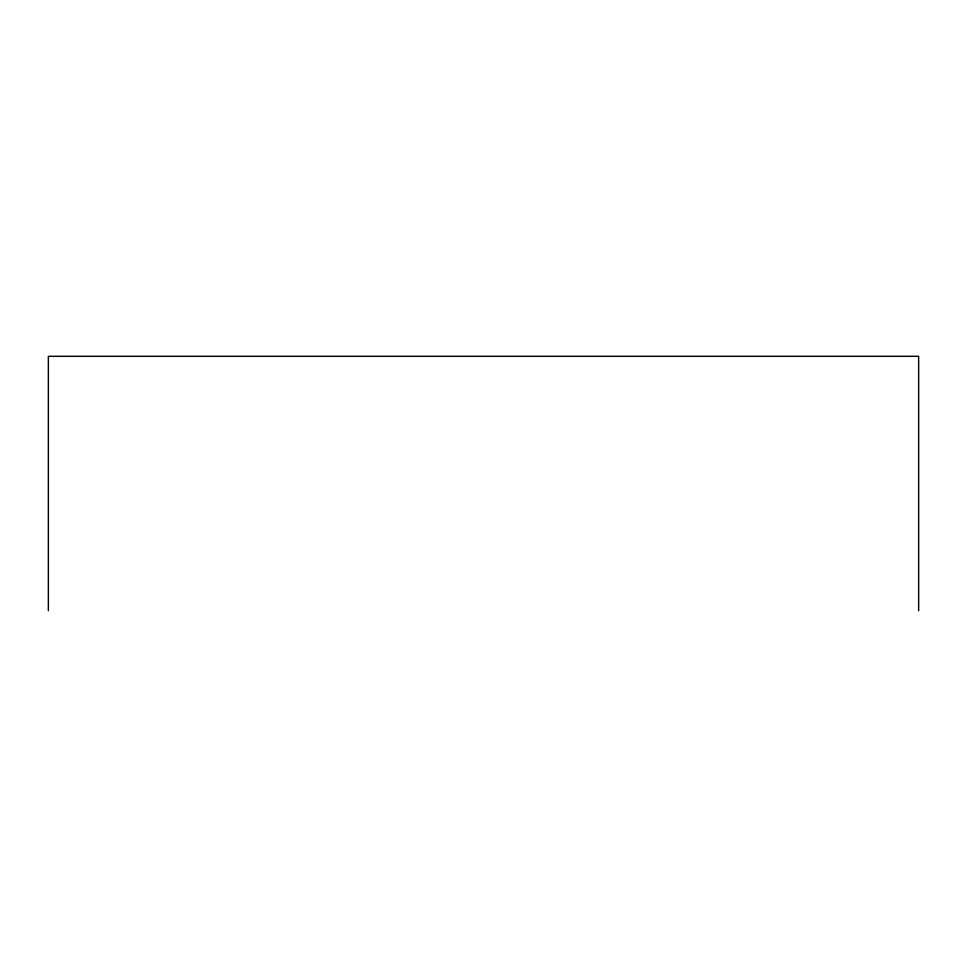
<?xml version="1.0" encoding="UTF-8"?>
<svg xmlns="http://www.w3.org/2000/svg" width="967" height="967" viewBox="0 0 967 967"><rect width="100%" height="100%" fill="white"/><g stroke="black" fill="none" stroke-linecap="round" stroke-linejoin="round"><path stroke-width="1.45" d="M918.65 610.697L918.65 356.303L48.35 356.303L48.35 610.697"/></g></svg>
